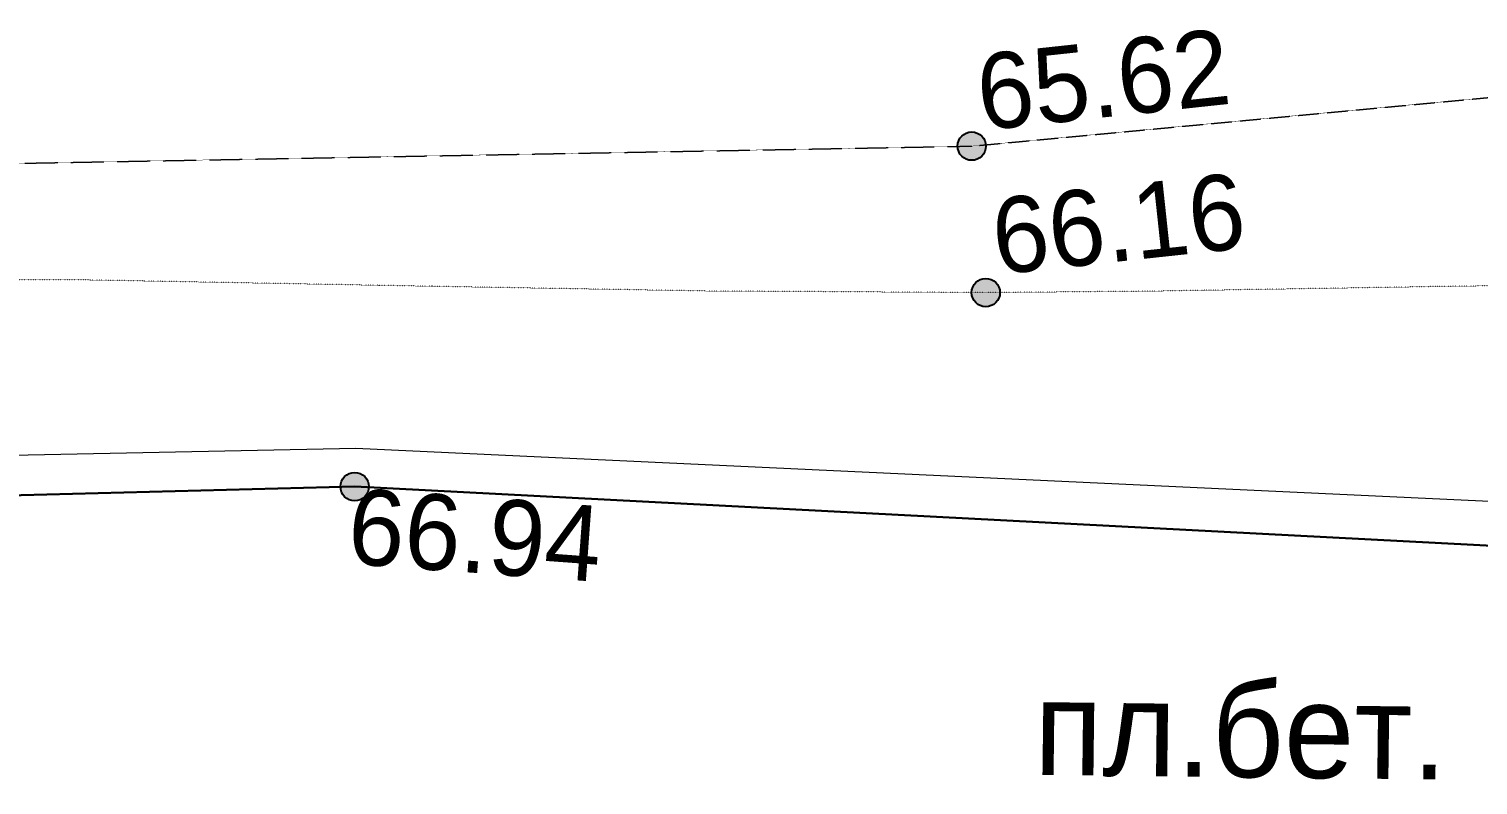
# Model space of a CAD drawing. Header units: millimetres. Extents: x -2893842 to -949497, y -1203244 to 262218.
# Drawn here: x -2293466 to -2278143, y -544750 to -536759 of the extents above; entities that cross this region are included whole.
import ezdxf

# ---------------------------------------------------------------- set-up
doc = ezdxf.new("R2010")
doc.units = ezdxf.units.MM
doc.linetypes.add('g5_05x2', pattern=[3.5, 2.5, -1])
doc.linetypes.add('g5_366', pattern=[0.85, 0.1, -0.75])
doc.layers.get('0').update_dxf_attribs({"lineweight": 5})
for name, color, linetype in [('!!!_ Размеры', 7, 'Continuous'), ('10_Границы покрытий и угодий', 253, 'Continuous'), ('14_Ограждения', 253, 'Continuous'), ('61_Отметки высоты поверхности', 253, 'Continuous')]:
    doc.layers.add(name, color=color, linetype=linetype)
doc.styles.add('LIKE17', font='d431.shx')
doc.styles.add('LIKE36', font='pragmai.shx')
doc.linetypes.add('g5_474_2a', pattern='A,1,-0.25,[27,GUGK_2005.shx,S=1,R=0,X=0,Y=0],-0.25,1', length=2.5)

# ---------------------------------------------------------------- blocks, each defined once
blk = doc.blocks.new('g5_330')
blk.add_hatch(color=0).paths.add_polyline_path([(-0.15, 0, 1), (0.15, 0, 1)])
at = {"color": 0}
blk.add_circle((0, 0), 0.15, dxfattribs=at)
blk = doc.blocks.new('Топо_07.04.17')
at = {"layer": '10_Границы покрытий и угодий', "color": 7, "linetype": 'g5_05x2', "lineweight": 20}
blk.add_lwpolyline([(-427905, -380457), (-414437, -381079), (-401107, -382348), (-390259, -382557)], dxfattribs=at)
at = {"layer": '10_Границы покрытий и угодий', "color": 7, "linetype": 'g5_366', "lineweight": 20}
blk.add_lwpolyline([(-394976, -384518), (-396297, -384386), (-399430, -384082), (-401134, -383903), (-404064, -383554), (-406946, -383177), (-410578, -382697), (-414669, -382220), (-416436, -382052), (-418715, -381869), (-420828, -381725), (-422081, -381650)], dxfattribs=at)
at = {"layer": '10_Границы покрытий и угодий', "color": 7, "linetype": 'Continuous', "lineweight": 30}
blk.add_lwpolyline([(-370116, -544598), (-370567, -542128), (-373329, -523670), (-373631, -514400), (-372846, -498064), (-371279, -482363), (-369347, -461987), (-367941, -446552), (-366928, -434498), (-366031, -421084), (-366304, -420110), (-365923, -419381), (-365811, -417827), (-366778, -413730), (-368248, -409729), (-373359, -399263), (-375611, -395821), (-380667, -391820), (-381613, -391761), (-382409, -391570), (-388612, -388412), (-407996, -385189), (-426560, -383565)], dxfattribs=at)
at = {"layer": '14_Ограждения', "color": 7, "linetype": 'g5_474_2a', "lineweight": 20}
blk.add_lwpolyline([(-426579, -383055), (-407939, -384787), (-388934, -387847), (-382279, -391417), (-376516, -396222), (-374138, -399681), (-369067, -410450)], dxfattribs=at)
at = {"layer": '61_Отметки высоты поверхности', "color": 7, "linetype": 'Continuous', "lineweight": 20, "xscale": 999.9999999999995, "yscale": 999.9999999999995, "zscale": 999.9999999999995, "rotation": 43.98139083737546}
for p in [(-401107, -382348, -67200), (-401134, -383903, -67200), (-407996, -385189, -67200)]:
    blk.add_blockref('g5_330', p, dxfattribs=at)
at = {"layer": '10_Границы покрытий и угодий', "color": 7, "linetype": 'Continuous', "lineweight": 15, "style": 'LIKE36'}
blk.add_text('пл.бет.', height=1000, rotation=352.8525, dxfattribs=at).set_placement((-401205, -389024, -67200))
at = {"layer": '61_Отметки высоты поверхности', "color": 7, "linetype": 'Continuous', "lineweight": 15, "style": 'LIKE17'}
for s, rotation, p in [('65.62', 359.6692, (-400988, -382196, -67200)), ('66.16', 359.6692, (-401000, -383728, -67200)), ('66.94', 349.3521, (-408178, -385986, -67200))]:
    blk.add_text(s, height=800, rotation=rotation, dxfattribs=at).set_placement(p)

msp = doc.modelspace()

# ---------------------------------------------------------------- block references
at = {"layer": '!!!_ Размеры', "color": 1, "lineweight": 0, "rotation": 6.471407436947433}
msp.add_blockref('Топо_07.04.17', (-1928038.79367, -112877.83782), dxfattribs=at)

doc.saveas('drawing.dxf')
